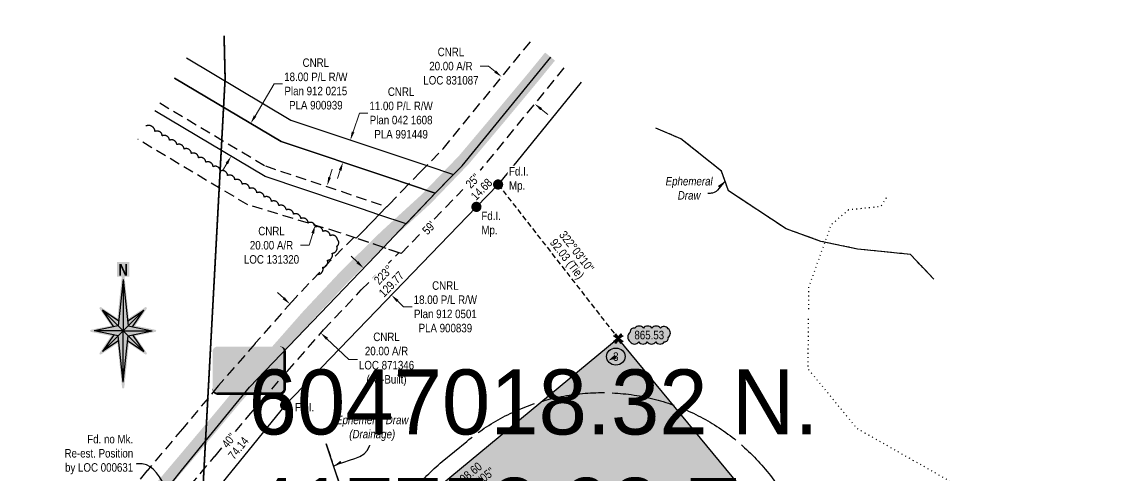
# Model space of a CAD drawing. Extents: x 414932 to 422828, y 6042137 to 6047669.
# Drawn here: x 419387 to 420659, y 6047135 to 6047669 of the extents above; entities that cross this region are included whole.
import ezdxf
from ezdxf.enums import TextEntityAlignment as Align

# ---------------------------------------------------------------- set-up
doc = ezdxf.new("R2018")
doc.units = 0
doc.header["$LTSCALE"] = 5
doc.header["$PDSIZE"] = 0.5
for name, pattern in [('0', [1, 1, 0]), ('DASHDOT2', [12.7, 6.35, -3.175, 0, -3.175]), ('foc-ACCESSROAD', [3.75, 2.5, -1.25]), ('foc-BUFFER', [16.75, 15, -1.75]), ('foc-TIELINE', [1.875, 1.25, -0.625]), ('foc-TOPO', [1, 0.2, -0.8]), ('foc-TOPO-ephemeral', [6.25, 3.125, -0.625, 0.625, -0.625, 0.625, -0.625])]:
    doc.linetypes.add(name, pattern=pattern)
doc.layers.get('Defpoints').update_dxf_attribs({"color": 9})
for name, color, linetype in [('AS-ROADS', 254, 'Continuous'), ('AS-WILDLIFE', 131, 'DASHDOT2'), ('AUX-BUFFER', 7, 'foc-BUFFER'), ('CG-NORTH', 7, 'Continuous'), ('DETAIL-T', 7, 'Continuous'), ('F-AR', 190, 'foc-ACCESSROAD'), ('F-RW', 190, 'Continuous'), ('L-BD', 7, 'Continuous'), ('L-BD1', 253, 'Continuous'), ('L-MON', 1, 'Continuous'), ('L-TIE', 7, 'foc-TIELINE'), ('P-ELEVATION', 7, 'Continuous'), ('P-PROPOSED', 10, 'Continuous'), ('P-PROPOSED-H', 21, 'Continuous'), ('T-BUSH', 110, '0'), ('T-DRAW', 143, 'foc-TOPO-ephemeral'), ('T-VEGETATION CHANGE', 104, 'foc-TOPO'), ('T-WATER-T', 170, 'Continuous')]:
    doc.layers.add(name, color=color, linetype=linetype)
doc.layers.add('F-AR-T', color=190, linetype='Continuous', lineweight=9)
doc.layers.add('F-RW-T', color=190, linetype='Continuous', lineweight=9)
doc.styles.add('80', font='ARIALN.TTF', dxfattribs={"height": 10})
doc.styles.add('80CG', font='ARIALN.TTF', dxfattribs={"height": 10})
doc.styles.add('80L', font='ARIALN.TTF', dxfattribs={"height": 10})
doc.styles.add('BOLD', font='ARIALNB.TTF')
doc.styles.add('foc-LtypeFont', font='ARIALN.TTF', dxfattribs={"height": 7.349999999999999})
doc.styles.get("Standard").update_dxf_attribs({"font": 'ARIALN.TTF'})
doc.linetypes.add('foc-TOPO-flowdirection-NOLINE', pattern='A,0,[">",foc-LtypeFont,S=0.3,R=0,X=0,Y=-0.945],-20,[">",foc-LtypeFont,S=0.3,R=0,X=0,Y=-0.945],0', length=20)
doc.dimstyles.new('Compass 5 000', dxfattribs={"dimscale": 5, "dimtxt": 9, "dimasz": 2, "dimexe": 0.2, "dimexo": 0.0625, "dimgap": 0.5, "dimtad": 0, "dimtih": 1, "dimtoh": 1, "dimzin": 0, "dimdsep": 46, "dimtxsty": '80CG', "dimcen": 0.1, "dimse1": 1, "dimse2": 1, "dimclrd": 256, "dimclrt": 256, "dimaunit": 1, "dimadec": 4, "dimazin": 0, "dimtfac": 0.06, "dimtofl": 0, "dimtmove": 0, "dimatfit": 1, "dimfxl": 0.2, "dimtolj": 1, "dimtzin": 0, "dimlwd": -1, "dimarcsym": 0})

# ---------------------------------------------------------------- blocks, each defined once
blk = doc.blocks.new('TEMP')
h = blk.add_hatch(color=255)
h.dxf.hatch_style = 1
h.paths.add_polyline_path([(-5.274161e-10, 0.2514284397220763), (-0.6656854269836912, 1.152061669657268), (-0.6656854269836914, 0.6656854303339061), (-1.152061663105632, 0.6656854303339061), (-0.2514284404497629, 5.273253e-10), (-1.152061661774314, -0.665685419564579), (-0.6656854224511335, -0.6656854195645793), (-0.6656854224511335, -1.152061655686338), (-5.273251e-10, -0.2514284436956587), (0.6656854183820542, -1.152061663420681), (0.6656854183820542, -0.6656854208922597), (1.152061656810019, -0.6656854053035205), (0.2514284429676993, 5.273253e-10), (1.152061671303363, 0.6656854258011663), (0.6656854287749412, 0.6656854258011663), (0.6656854131859291, 1.15206166422904)])
h.paths.add_polyline_path([(0.5656854229146121, 0.8485281473411305), (0.5656854319800914, 0.5656854258011663), (0.8485281444547581, 0.5656854258011663), (0.0831890339399251, 0), (0.8485281399220186, -0.5656854150320215), (0.5656854183820542, -0.5656854240973189), (0.5656854183820542, -0.8485281365719859), (0, -0.08318903609469999), (-0.5656854224511337, -0.8485281320390644), (-0.5656854224511337, -0.5656854195645792), (-0.8485281349258001, -0.5656854195645794), (-0.0831890328488955, 0), (-0.8485281394583584, 0.5656854303339058), (-0.5656854269836913, 0.5656854303339061), (-0.5656854269836913, 0.8485281428085727), (0, 0.0831890306941206)], flags=16)
h = blk.add_hatch(color=1)
h.dxf.hatch_style = 1
h.paths.add_polyline_path([(0, 0.0831890306941205), (-0.5656854269836911, 0.8485281428085727), (-0.5656854269836912, 0.5656854303339061), (-0.8485281394583578, 0.5656854303339061), (-0.0831890328488953, -1e-16), (-0.8485281349258001, -0.5656854195645793), (-0.5656854224511337, -0.5656854195645793), (-0.5656854224511337, -0.848528132039064), (0, -0.08318903609469999), (0.5656854183820542, -0.8485281365719856), (0.5656854183820542, -0.5656854240973191), (0.8485281399220184, -0.5656854150320213), (0.0831890339399251, -1e-16), (0.8485281444547581, 0.5656854258011663), (0.5656854319800914, 0.5656854258011663), (0.5656854229146121, 0.8485281473411308)])
at = {"color": 1}
for p, q in [((-0.0831890328488953, 0), (0.0831890339399252, 0)), ((0, 0.0831890306941205), (0, -0.08318903609469999))]:
    blk.add_line(p, q, dxfattribs=at)
at = {"color": 255, "flags": 128}
blk.add_lwpolyline([(-0.251428440449763, 5.27325e-10), (-1.152061663105632, 0.6656854303339061), (-0.6656854269836914, 0.6656854303339061), (-0.6656854269836914, 1.152061669657268), (-5.274159999999999e-10, 0.2514284397220763), (0.6656854131859291, 1.15206166422904), (0.6656854287749412, 0.6656854258011663), (1.152061671303363, 0.6656854258011663), (0.2514284429676991, 5.27325e-10), (1.152061656810019, -0.6656854053035204), (0.6656854183820542, -0.6656854208922596), (0.6656854183820542, -1.152061663420681), (-5.27325e-10, -0.2514284436956586), (-0.6656854224511335, -1.152061655686338), (-0.6656854224511335, -0.6656854195645793), (-1.152061661774314, -0.6656854195645793)], close=True, dxfattribs=at)
at = {"color": 1, "flags": 128}
blk.add_lwpolyline([(-0.0831890328488953, 0), (-0.8485281394583578, 0.5656854303339061), (-0.5656854269836913, 0.5656854303339061), (-0.5656854269836913, 0.8485281428085727), (0, 0.0831890306941205), (0.5656854229146121, 0.8485281473411305), (0.5656854319800914, 0.5656854258011663), (0.8485281444547581, 0.5656854258011663), (0.0831890339399252, 0), (0.8485281399220184, -0.5656854150320214), (0.5656854183820542, -0.5656854240973189), (0.5656854183820542, -0.8485281365719856), (0, -0.08318903609469999), (-0.5656854224511335, -0.848528132039064), (-0.5656854224511335, -0.5656854195645792), (-0.8485281349258001, -0.5656854195645792)], close=True, dxfattribs=at)
blk = doc.blocks.new('fdia')
at = {"color": 255, "const_width": 1}
blk.add_lwpolyline([(-0.5, 0, 1), (0.5, 0, 1)], format="xyb", close=True, dxfattribs=at)
blk = doc.blocks.new('Fdiaa')
blk.add_blockref('fdia', (0, 0))
blk = doc.blocks.new('fdib')
at = {"color": 1, "const_width": 1.6}
blk.add_lwpolyline([(-0.3999999999996362, 0, 0.9999999999999998), (0.3999999999996362, 0, 1)], format="xyb", close=True, dxfattribs=at)
at = {"color": 1}
blk.add_circle((0, 0), 0.8, dxfattribs=at)
blk = doc.blocks.new('Fdibb')
blk.add_blockref('fdib', (0, 0))
blk = doc.blocks.new('fdicc')
for name in ['Fdibb', 'Fdiaa']:
    blk.add_blockref(name, (0, 0))
blk = doc.blocks.new('FDI')
blk.add_blockref('fdicc', (0, 0))
blk = doc.blocks.new('*D72')
at = {"layer": 'Defpoints', "color": 0, "transparency": 16777216}
for p in [(419773.4181863139, 6047529.41523218), (419774.6299030364, 6047529.009681206), (419765.8865277614, 6047502.885976152)]:
    blk.add_point(p, dxfattribs=at)
at = {"layer": 'F-RW-T', "transparency": 16777216}
for p, q in [((419776.5920509074, 6047538.898194984), (419784.0642993141, 6047561.223991065)), ((419784.0642993141, 6047561.223991065), (419794.0642993145, 6047561.223991066)), ((419761.5009464454, 6047493.808564322), (419758.3270818521, 6047484.325601518))]:
    blk.add_line(p, q, dxfattribs=at)
for points in [[(419775.0115571069, 6047539.427172416), (419778.1725447082, 6047538.369217552), (419773.4181863139, 6047529.41523218)], [(419759.9204526448, 6047494.337541754), (419763.0814402462, 6047493.279586891), (419764.6748110389, 6047503.291527126)]]:
    blk.add_solid(points, dxfattribs=at)
at = {"layer": 'F-RW-T', "transparency": 16777216, "insert": (419833.1502474728, 6047561.223991065), "char_height": 10, "attachment_point": 5, "style": '80CG'}
blk.add_mtext('\\A1;CNRL\\P11.00 P/L R/W\\PPlan 042 1608\\PPLA 991449', dxfattribs=at)
blk = doc.blocks.new('*D73')
at = {"layer": 'Defpoints', "color": 0, "transparency": 16777216}
for p in [(419706.3277338177, 6047487.945324145), (419692.2400829056, 6047441.275532937), (419732.0555271143, 6047429.256921659)]:
    blk.add_point(p, dxfattribs=at)
at = {"layer": 'F-AR-T', "transparency": 16777216}
for p, q in [((419749.0329715293, 6047485.500066173), (419751.9227650324, 6047495.073419479)), ((419729.1657336114, 6047419.683568355), (419724.9143893335, 6047405.599648257)), ((419724.9143893335, 6047405.599648257), (419714.9143893335, 6047405.599648257))]:
    blk.add_line(p, q, dxfattribs=at)
for points in [[(419747.437412645, 6047485.981698425), (419750.6285304136, 6047485.018433923), (419746.1431780264, 6047475.926712868)], [(419727.5701747271, 6047420.165200606), (419730.7612924958, 6047419.201936104), (419732.0555271143, 6047429.256921659)]]:
    blk.add_solid(points, dxfattribs=at)
at = {"layer": 'F-AR-T', "transparency": 16777216, "insert": (419680.6238027026, 6047405.599648258), "char_height": 10, "attachment_point": 5, "style": '80CG'}
blk.add_mtext('\\A1;CNRL\\P20.00 A/R\\PLOC 131320', dxfattribs=at)
blk = doc.blocks.new('*D74')
at = {"layer": 'Defpoints', "color": 0, "transparency": 16777216}
for p in [(419656.1029263381, 6047548.983475639), (419662.2769081225, 6047545.309822474), (419639.2509306939, 6047506.61211236)]:
    blk.add_point(p, dxfattribs=at)
at = {"layer": 'F-RW-T', "transparency": 16777216}
for p, q in [((419661.216391765, 6047557.577221698), (419683.7123946631, 6047595.384250807)), ((419683.7123946631, 6047595.384250807), (419693.7123946636, 6047595.384250807)), ((419627.9634834821, 6047501.692019465), (419622.8500180552, 6047493.098273407))]:
    blk.add_line(p, q, dxfattribs=at)
for points in [[(419659.7841007556, 6047558.429465936), (419662.648682775, 6047556.72497746), (419656.1029263381, 6047548.983475639)], [(419626.5311924727, 6047502.544263703), (419629.3957744921, 6047500.839775227), (419633.0769489096, 6047510.285765524)]]:
    blk.add_solid(points, dxfattribs=at)
at = {"layer": 'F-RW-T', "transparency": 16777216, "insert": (419732.7983428212, 6047595.384250806), "char_height": 10, "attachment_point": 5, "style": '80CG'}
blk.add_mtext('\\A1;CNRL\\P18.00 P/L R/W\\PPlan 912 0215\\PPLA 900939', dxfattribs=at)
blk = doc.blocks.new('*D75')
at = {"layer": 'Defpoints', "color": 0, "transparency": 16777216}
for p in [(419702.16070528, 6047336.433974307), (419738.5109412381, 6047302.332128255), (419738.6226243246, 6047302.451174788)]:
    blk.add_point(p, dxfattribs=at)
at = {"layer": 'F-AR-T', "transparency": 16777216}
for p, q in [((419694.9793692655, 6047343.394941067), (419687.686350164, 6047350.236861294)), ((419745.9156434257, 6047295.609254561), (419771.7051766175, 6047271.414894676)), ((419771.7051766175, 6047271.414894676), (419781.7051766175, 6047271.414894676))]:
    blk.add_line(p, q, dxfattribs=at)
for points in [[(419696.1196893035, 6047344.610444251), (419693.8390492275, 6047342.179437883), (419702.2723883665, 6047336.553020841)], [(419747.0559634636, 6047296.824757745), (419744.7753233877, 6047294.393751377), (419738.6226243246, 6047302.451174788)]]:
    blk.add_solid(points, dxfattribs=at)
at = {"layer": 'F-AR-T', "transparency": 16777216, "insert": (419816.0059951711, 6047271.414894676), "char_height": 10, "width": 428.2722588939465, "attachment_point": 5, "style": '80CG'}
blk.add_mtext('\\A1;CNRL\\P20.00 A/R\\PLOC 871346\\P(As-Built)', dxfattribs=at)
blk = doc.blocks.new('*D76')
at = {"layer": 'Defpoints', "color": 0, "transparency": 16777216}
for p in [(419951.5820538574, 6047603.721024491), (419954.7892294261, 6047607.650085244), (419993.505852059, 6047576.046856382)]:
    blk.add_point(p, dxfattribs=at)
at = {"layer": 'F-AR-T', "transparency": 16777216}
for p, q in [((419936.0884030131, 6047616.36803139), (419926.0884030131, 6047616.36803139)), ((419943.8352284352, 6047610.04452794), (419936.0884030131, 6047616.36803139)), ((419998.0455019125, 6047565.794292178), (420005.7923273351, 6047559.470788728))]:
    blk.add_line(p, q, dxfattribs=at)
for points in [[(419944.889145677, 6047611.335665511), (419942.7813111935, 6047608.75339037), (419951.5820538574, 6047603.721024491)], [(419999.0994191542, 6047567.085429749), (419996.9915846707, 6047564.503154607), (419990.2986764903, 6047572.117795628)]]:
    blk.add_solid(points, dxfattribs=at)
at = {"layer": 'F-AR-T', "transparency": 16777216, "insert": (419891.7875844594, 6047616.36803139), "char_height": 10, "attachment_point": 5, "style": '80CG'}
blk.add_mtext('\\A1;CNRL\\P20.00 A/R\\PLOC 831087', dxfattribs=at)
blk = doc.blocks.new('*D77')
at = {"layer": 'Defpoints', "color": 0, "transparency": 16777216}
for p in [(419783.7083251388, 6047373.37878274), (419821.7638332671, 6047347.07684271), (419816.5492543583, 6047341.675194873)]:
    blk.add_point(p, dxfattribs=at)
at = {"layer": 'F-RW-T', "transparency": 16777216}
for p, q in [((419781.7283535553, 6047385.725820647), (419774.5338030634, 6047392.671210716)), ((419828.958383759, 6047340.131452641), (419836.1529342509, 6047333.186062571)), ((419836.1529342509, 6047333.186062571), (419846.1529342509, 6047333.186062572))]:
    blk.add_line(p, q, dxfattribs=at)
for points in [[(419782.885918567, 6047386.924912395), (419780.5707885437, 6047384.526728898), (419788.9229040472, 6047378.780430578)], [(419830.1159487707, 6047341.33054439), (419827.8008187474, 6047338.932360892), (419821.7638332671, 6047347.07684271)]]:
    blk.add_solid(points, dxfattribs=at)
at = {"layer": 'F-RW-T', "transparency": 16777216, "insert": (419885.2388824085, 6047333.186062571), "char_height": 10, "attachment_point": 5, "style": '80CG'}
blk.add_mtext('\\A1;CNRL\\P18.00 P/L R/W\\PPlan 912 0501\\PPLA 900839', dxfattribs=at)
blk = doc.blocks.new('NORTH')
h = blk.add_hatch(color=141)
h.dxf.hatch_style = 1
edge = h.paths.add_edge_path()
edge.add_line((-2.491826417608756, 97.79764166632559), (-11.33110282728876, 97.79764166632559))
edge.add_line((-11.33110282728876, 97.79764166632559), (-11.33110282728876, 124.5108430137709))
edge.add_line((-11.33110282728876, 124.5108430137709), (11.39352990136058, 124.5108430137709))
edge.add_line((11.39352990136058, 124.5108430137709), (11.39352990136058, 97.79764166632559))
edge.add_line((11.39352990136058, 97.79764166632559), (2.491826417608753, 97.79764166632559))
edge.add_line((2.491826417608753, 97.79764166632559), (10.37750138339402, 22.7704560742972))
edge.add_line((10.37750138339402, 22.7704560742972), (39.92203399470885, 42.69849494675881))
edge.add_arc((41.04041980165037, 41.04041980164875), 1.999999999999999, -34.00000000000517, 124.00000000000111, ccw=False)
edge.add_line((42.69849494676036, 39.92203399470711), (22.00406355378607, 9.241277745924236))
edge.add_line((22.00406355378607, 9.241277745924236), (58.2739075855486, 1.960886155649267))
edge.add_arc((57.88030183790379, -1.018906841307665e-12), 1.999999999999997, -78.64993825518172, 78.64993825517888, ccw=False)
edge.add_line((58.27390758554851, -1.960886155651323), (22.00406355378518, -9.24127774592482))
edge.add_line((22.00406355378518, -9.24127774592482), (42.69849494675569, -39.92203399470677))
edge.add_arc((41.04041980164563, -41.04041980164828), 1.999999999999995, -124.0000000000046, 34.00000000000102, ccw=False)
edge.add_line((39.922033994704, -42.69849494675827), (10.37750138339402, -22.77045607429739))
edge.add_line((10.37750138339402, -22.77045607429739), (1.989043790736552, -102.5812988196396))
edge.add_arc((9.224476449245426e-15, -102.3722418931042), 2.000000000000001, 185.9999999999985, 353.99999999999864, ccw=False)
edge.add_line((-1.989043790736544, -102.5812988196395), (-10.37750138339407, -22.77045607429672))
edge.add_line((-10.37750138339407, -22.77045607429672), (-39.92203399470549, -42.69849494675363))
edge.add_arc((-41.04041980164693, -41.04041980164351), 1.999999999999998, 145.9999999999955, 303.9999999999981, ccw=False)
edge.add_line((-42.69849494675693, -39.92203399470188), (-22.00406355378651, -9.24127774592452))
edge.add_line((-22.00406355378651, -9.241277745924519), (-58.27390758554856, -1.960886155651306))
edge.add_arc((-57.88030183790382, -9.995419635864475e-13), 2.000000000000002, 101.35006174482157, 258.6499382551812, ccw=False)
edge.add_line((-58.27390758554866, 1.960886155649287), (-22.00406355378779, 9.241277745923886))
edge.add_line((-22.00406355378779, 9.241277745923886), (-42.69849494675572, 39.9220339947068))
edge.add_arc((-41.04041980164558, 41.04041980164821), 2.000000000000002, 55.999999999995225, 213.9999999999969, ccw=False)
edge.add_line((-39.92203399470394, 42.6984949467582), (-10.37750138339407, 22.77045607429753))
edge.add_line((-10.37750138339407, 22.77045607429753), (-2.491826417608756, 97.79764166632557))
at = {"linetype": 'Continuous'}
for points in [[(0, 92.80546965959776), (-8.826541068045046, 8.826541068045172), (1.1937e-12, -2.3874e-12)], [(-37.3345841318361, 37.33458413183729), (-16.99915135460746, 7.18606521849972), (-8.826541068044788, 8.826541068045172)], [(37.3345841318374, 37.33458413183729), (7.915829427503197, 17.49138352886467), (8.826541068045024, 8.826541068045172)], [(0, 0), (-52.79907522481363, 0), (-8.826541068045513, -8.826541068044662)], [(8.826541068045024, 8.826541068045172), (0, 0), (52.79907522480353, 0)], [(8.826541068045024, -8.826541068045001), (0, 0), (0, -92.80546965959995)], [(-7.915829427502984, -17.4913835288645), (-8.826541068045046, -8.826541068045001), (-37.33458413183729, -37.33458413183472)], [(16.99915135460456, -7.186065218500572), (8.826541068044662, -8.826541068045001), (37.33458413183716, -37.33458413183968)]]:
    blk.add_hatch(color=14, dxfattribs=at).paths.add_polyline_path(points)
at = {"color": 14, "linetype": 'Continuous'}
for p, q in [((0, 92.80546965959776), (-8.826541068045046, 8.826541068045172)), ((0, 92.80546965959776), (0, 0)), ((0, 92.80546965959776), (8.826541068045024, 8.826541068045172)), ((0, 0), (-37.3345841318361, 37.33458413183729)), ((-16.99915135460746, 7.18606521849972), (-37.3345841318361, 37.33458413183729)), ((-7.915829427502984, 17.49138352886467), (-37.33458413183729, 37.33458413183968)), ((0, 0), (37.33458413183727, 37.33458413183729)), ((7.915829427502962, 17.49138352886467), (37.33458413183727, 37.33458413183729)), ((16.99915135460516, 7.186065218500232), (37.33458413183968, 37.33458413183729)), ((-8.826541068045046, 8.826541068045172), (-52.79907522480383, 0)), ((0, 0), (-52.79907522480383, 0)), ((0, 0), (-37.33458413183729, -37.33458413183472)), ((0, 0), (37.33458413183486, -37.33458413183712)), ((0, -92.80546965959756), (0, 0)), ((0, 0), (52.79907522480378, 0)), ((8.826541068045024, 8.826541068045172), (52.79907522480378, 0)), ((-8.826541068045046, -8.826541068045001), (-52.79907522480527, -1.5348e-12)), ((-16.99915135460554, -7.186065218500402), (-37.33458413183968, -37.33458413183712)), ((-7.915829427502984, -17.4913835288645), (-37.33458413183729, -37.33458413183472)), ((0, -92.80546965959756), (-8.826541068045046, -8.826541068045001)), ((0, -92.80546965959756), (8.826541068045024, -8.826541068045001)), ((7.915829427502962, -17.4913835288645), (37.33458413183727, -37.33458413183968)), ((8.826541068045024, -8.826541068045001), (52.79907522480524, -1.5348e-12)), ((16.86362785564083, -6.985143368618993), (16.99915135460565, -7.186065218500402)), ((16.99915135460446, -7.186065218500572), (37.33458413183727, -37.33458413183968))]:
    blk.add_line(p, q, dxfattribs=at)
at = {"color": 14, "style": 'BOLD'}
blk.add_text('N', height=21.09375, dxfattribs=at).set_placement((0, 110.5952858925737), align=Align.MIDDLE_CENTER)
blk = doc.blocks.new('*U54')
at = {"layer": 'P-ELEVATION'}
h = blk.add_hatch(color=111, dxfattribs=at)
h.dxf.hatch_style = 1
edge = h.paths.add_edge_path()
edge.add_arc((-17.35, -4.498962302481988), 6.103872947518012, 215.000000049745, 324.9999999502549)
edge.add_arc((-7.350000000000001, -4.498962302481988), 6.103872947518012, 215.000000049745, 324.9999999502549)
edge.add_arc((2.649999999999997, -4.49896230248199), 6.103872947518009, 215.000000049745, 324.9999999502549)
edge.add_arc((12.65, -4.498962302481988), 6.103872947518014, 215.000000049745, 324.9999999502549)
edge.add_arc((18.14445002031546, -3.704512282166537), 4.323851935097695, 263.4336304121956, 373.4336303127054)
edge.add_arc((18.84896230248199, 2.299999999999989), 6.103872947518012, 305.0000000497451, 414.999999950255)
edge.add_arc((17.45492736117374, 4.39403494130825), 5.692659225855938, 30.69553108923699, 140.6955309897469)
edge.add_arc((8.050000000000013, 4.498962302481985), 6.103872947518018, 35.00000004974505, 144.999999950255)
edge.add_arc((-1.949999999999989, 4.498962302481991), 6.103872947518007, 35.00000004974505, 144.999999950255)
edge.add_arc((-11.94999999999999, 4.498962302481985), 6.103872947518018, 35.00000004974505, 144.999999950255)
edge.add_arc((-18.03952265914172, 3.809439643340282), 4.329879412592375, 75.42607878984403, 185.4260786903539)
edge.add_arc((-18.35881702482946, -2.29999999999999), 6.958415160170545, 125.000000049745, 234.9999999502549)
at = {"color": 240, "flags": 128}
blk.add_lwpolyline([(-22.35, -8, 0.52056705), (-12.35, -8, 0.52056705), (-2.350000000000001, -8, 0.52056705), (7.649999999999995, -8, 0.52056705), (17.65, -8, 0.52056705), (22.35, -2.70000000000001, 0.52056705), (22.35, 7.29999999999999, 0.52056705), (13.05000000000002, 8, 0.52056705), (3.050000000000008, 8, 0.52056705), (-6.949999999999985, 8, 0.52056705), (-16.95, 8, 0.52056705), (-22.35, 3.40000000000002, 0.52056705)], format="xyb", close=True, dxfattribs=at)
at = {"layer": 'P-ELEVATION', "color": 240, "flags": 128}
blk.add_lwpolyline([(0, 0, 12.5, 0, 0), (-14.52725158701851, 4.388930906507408, 0, 0, 0)], format="xyseb", dxfattribs=at)
at = {"layer": 'P-ELEVATION', "color": 240, "style": '80'}
blk.add_attdef('ELEVATION', text='', height=10, dxfattribs=at).set_placement((0, 0), align=Align.MIDDLE_CENTER)
blk = doc.blocks.new('Induction_Bend_No')
at = {"layer": 'P-ELEVATION'}
h = blk.add_hatch(color=111, dxfattribs=at)
h.dxf.hatch_style = 1
edge = h.paths.add_edge_path()
edge.add_ellipse((0, 0), major_axis=(-10.94338366431845, 0), ratio=0.9137941524069553, start_angle=0, end_angle=360)
at = {"layer": 'P-ELEVATION', "color": 7, "flags": 128}
blk.add_lwpolyline([(0, 0, 5, 0, 0), (-8.542808240715885, -4.542353181251372, 0, 0, 0)], format="xyseb", dxfattribs=at)
at = {"layer": 'P-ELEVATION', "color": 7}
blk.add_ellipse((0, 0), major_axis=(-10.94338366431845, 0), ratio=0.9137941524069553, dxfattribs=at)
at = {"layer": 'P-ELEVATION', "style": '80'}
blk.add_attdef('BEND', text='', height=10, dxfattribs=at).set_placement((0, 0), align=Align.MIDDLE_CENTER)
blk = doc.blocks.new('*U83')
h = blk.add_hatch(color=254)
edge = h.paths.add_edge_path()
edge.add_line((-36.49999999999998, -28.5), (36.49999999999998, -28.5))
edge.add_arc((36.49999999999999, -22.49999999999999), 6.000000000000007, 269.9999999999999, 359.9999999999999)
edge.add_line((42.49999999999999, -22.5), (42.49999999999999, 21))
edge.add_arc((36.49999999999999, 20.99999999999999), 6.000000000000007, 6.785183320455494e-14, 90.00000000000007)
edge.add_line((36.49999999999998, 27), (-36.49999999999998, 27))
edge.add_arc((-36.49999999999999, 20.99999999999999), 6.000000000000007, 89.99999999999993, 179.9999999999999)
edge.add_line((-42.49999999999999, 21), (-42.49999999999999, -22.5))
edge.add_arc((-36.49999999999999, -22.49999999999999), 6.000000000000007, 180, 270.0000000000001)
at = {"color": 1, "flags": 128}
blk.add_lwpolyline([(-36.49999999999998, -28.5, 3, 3, 0), (36.49999999999998, -28.5, 3, 3, 0.4142135623730951), (42.49999999999999, -22.5, 3, 3, 0), (42.49999999999999, 21, 3, 0, 0.4142135623730951), (36.49999999999998, 27, 0, 0, 0), (-36.49999999999998, 27, 0, 0, 0.4142135623730951), (-42.49999999999999, 21, 0, 0, 0), (-42.49999999999999, -22.5, 0, 3, 0.4142135623730951)], format="xyseb", close=True, dxfattribs=at)
blk.add_lwpolyline([(-5.140310091657922, -25.80030522158973, 0, 9.999999999999998, 0), (0, 0, 4.999999999999999, 4.999999999999999, 0)], format="xyseb", dxfattribs=at)
at = {"color": 1, "lineweight": 30, "flags": 104}
blk.add_attdef('ENTER_TEXT', text='', height=10, dxfattribs=at).set_placement((-0.3478854024556668, 0.003410641200545683), align=Align.MIDDLE_CENTER)

msp = doc.modelspace()

# ---------------------------------------------------------------- hatches: boundary and pattern name
at = {"layer": 'P-PROPOSED-H'}
h = msp.add_hatch(color=256, dxfattribs=at)
h.dxf.hatch_style = 1
h.paths.add_polyline_path([(420088.7396675335, 6047295.807321934), (419706.2544421682, 6046979.58642778), (420081.0701444978, 6046526.227807181), (420498.683807502, 6046799.959072609)])

# ---------------------------------------------------------------- linework, layer by layer
at = {"layer": 'AS-ROADS', "const_width": 14.99319000000001, "flags": 128}
msp.add_lwpolyline([(419394.0053120723, 6046898.962898267), (419404.2823002298, 6046913.012390265), (419440.7423002311, 6046968.807390313), (419474.2023002298, 6047022.057390291), (419513.3623002299, 6047075.857390269), (419553.1998002299, 6047124.209890272), (419594.9748002323, 6047173.619890288), (419637.2123002311, 6047224.224890288), (419680.2423002298, 6047273.767390268), (419723.5123002298, 6047322.867390268), (419768.407300231, 6047370.72239029), (419814.5073002312, 6047416.02489029), (419862.347300231, 6047459.737390289), (419906.8848002311, 6047505.907390287), (419947.9198002297, 6047554.557390292), (419988.3023002296, 6047602.98989027), (420008.4410742459, 6047627.63981018)], dxfattribs=at)
at = {"layer": 'AS-WILDLIFE', "const_width": 1.999087999999999, "flags": 128}
msp.add_lwpolyline([(419624.8142616378, 6047652.235582343), (419626.0273541342, 6047601.928551397), (419576.9871849996, 6046695.729049874)], dxfattribs=at)
at = {"layer": 'AUX-BUFFER', "color": 251, "linetype": 'foc-BUFFER', "flags": 128}
msp.add_lwpolyline([(420390.8722689655, 6046951.772273684, -0.3236200298629205), (420317.2995542223, 6046668.357423869), (420288.4109420344, 6046644.473670509, -0.4323696976629583), (419927.1600606381, 6046689.995196016), (419838.7509049724, 6046811.440970593, -0.3962875670202531), (419881.5517418121, 6047151.100940842), (419910.4403540011, 6047174.984694177, -0.4323696974734451), (420271.6912352787, 6047129.463168606), (420360.1003909434, 6047008.01739405, -0.03470180445711685), (420378.4994768164, 6046978.662433975, -0.03470180445711685)], format="xyb", dxfattribs=at)
at = {"layer": 'F-AR'}
for points in [[(420024.7518229586, 6047614.325830568), (419919.9323571047, 6047485.913062076), (419833.1616236939, 6047395.949163008), (419812.2402687922, 6047403.100483126), (419780.4329383226, 6047413.970979454), (419792.517329498, 6047426.458514898), (419799.5374229321, 6047433.713185751), (419818.951222792, 6047453.774381666), (419834.3652845615, 6047469.61793304), (419855.6997029473, 6047491.547484341), (419882.5236765039, 6047519.118683784), (419986.0352114495, 6047645.929050349)], [(419549.0110523691, 6047573.03070837), (419673.5599048499, 6047498.926889883), (419816.3404034559, 6047451.076498793), (419796.9266035956, 6047431.01530287), (419789.9065101621, 6047423.760632023), (419780.4329125053, 6047413.970988089), (419759.9580786821, 6047420.834312609), (419652.6058850462, 6047453.239433549), (419523.4565536198, 6047530.080304868)]]:
    msp.add_lwpolyline(points, dxfattribs=at)
msp.add_lwpolyline([(419572.3847250516, 6047108.197581196), (419614.0571256388, 6047157.486230227, 0.001586724391934999), (419614.1591392065, 6047157.607667833), (419656.2393271747, 6047208.02419134), (419699.04933255, 6047257.313400983), (419742.0026634278, 6047306.054065336), (419786.2841790414, 6047353.255132942), (419830.6154441262, 6047396.819495982), (419777.6983849877, 6047414.887623123), (419750.8925282762, 6047388.545490296, 0.01015730976812958), (419750.1830665185, 6047387.819391068), (419705.2880665172, 6047339.964391044, 0.007782457585379579), (419704.7647656554, 6047339.388893753), (419661.494765655, 6047290.28889375, 0.001800609522623108), (419661.3762579689, 6047290.153438583), (419618.3462579706, 6047240.610938603, 0.004912129969822395), (419618.0279612562, 6047240.237112748), (419575.8412753526, 6047189.692993416), (419534.1174748231, 6047140.343550331, 0.0031796373812401), (419533.913827654, 6047140.099553325), (419494.0763276541, 6047091.747053326, 0.01498852092256186)], format="xyb", dxfattribs=at)
at = {"layer": 'F-RW'}
for points in [[(419398.9209617051, 6046893.503196847), (419400.8919128022, 6046895.930468715), (419480.9841123209, 6047024.654140304), (419542.7218585675, 6047100.834923195), (419574.8751211262, 6047140.510304654), (419654.5927026788, 6047238.879153405), (419812.2402687922, 6047403.100483126), (419831.3815703957, 6047423.039509667), (419865.8008925952, 6047459.088364636), (419887.1562312308, 6047481.019347108), (419904.9060600972, 6047499.247778411), (420009.2139398552, 6047627.008942949)], [(419580.5333836055, 6047626.011471529), (419703.4146819937, 6047552.844791946), (419842.1074081691, 6047506.425551252), (419863.2853719775, 6047499.337691651), (419894.7419002611, 6047488.809554423), (419873.3865616254, 6047466.878571951), (419841.9509535917, 6047477.408140354), (419821.0115353171, 6047484.421410194), (419691.9579835302, 6047527.648938396), (419566.4446882048, 6047602.332073309)], [(419566.4446882048, 6047602.332073309), (419691.9579835302, 6047527.648938396), (419821.0115353171, 6047484.421410194), (419841.9509535917, 6047477.408140354), (419873.3865616254, 6047466.878571951), (419838.9672394259, 6047430.82971698), (419807.1230919635, 6047441.503393064), (419786.5352636609, 6047448.406270484), (419762.8306290738, 6047456.354978434), (419673.2452851508, 6047486.385315879), (419543.4192694759, 6047563.632389357)], [(420045.2104786765, 6047597.626037694), (419947.3298002299, 6047477.147390291), (419921.782300231, 6047450.824890289), (419696.6623002297, 6047217.487390263), (419696.6623002297, 6047217.487390263), (419525.7073002312, 6047007.08239029), (419525.7073002312, 6047007.08239029), (419445.5148002297, 6046878.40239029), (419429.853515548, 6046859.147105403)]]:
    msp.add_lwpolyline(points, dxfattribs=at)
at = {"layer": 'L-TIE', "flags": 128}
msp.add_lwpolyline([(419947.3298002299, 6047477.147390291), (420088.7396675335, 6047295.807321934)], dxfattribs=at)
at = {"layer": 'P-PROPOSED', "flags": 128}
msp.add_lwpolyline([(420088.7396675335, 6047295.807321934), (419706.2544421682, 6046979.58642778), (420081.0701444978, 6046526.227807181), (420498.683807502, 6046799.959072609)], close=True, dxfattribs=at)
at = {"layer": 'T-BUSH', "flags": 128}
msp.add_lwpolyline([(419735.2967798776, 6047371.423716581, 0.52056705), (419740.8512009354, 6047379.733784421, 0.52056705), (419746.4056219931, 6047388.043852259, 0.52056705), (419751.9600430509, 6047396.353920103, 0.52056705), (419757.5144641089, 6047404.663987946, 0.52056705), (419758.3414893232, 6047411.886223433, 0.52056705), (419749.7135494272, 6047416.932754317, 0.52056705), (419741.0856095314, 6047421.979285197, 0.52056705), (419732.4576696354, 6047427.025816082, 0.52056705), (419723.8297297395, 6047432.072346965, 0.52056705), (419715.2017898437, 6047437.118877841, 0.52056705), (419706.5738499478, 6047442.165408725, 0.52056705), (419697.9459100519, 6047447.211939608, 0.52056705), (419689.317970156, 6047452.258470488, 0.52056705), (419680.6900302602, 6047457.305001372, 0.52056705), (419672.0620903641, 6047462.351532259, 0.52056705), (419663.4341504682, 6047467.398063139, 0.52056705), (419654.8062105723, 6047472.444594024, 0.52056705), (419646.1782706765, 6047477.491124906, 0.52056705), (419637.5719756839, 6047482.574017238, 0.52056705), (419629.0226475509, 6047487.752608676, 0.52056705), (419620.4733194179, 6047492.931200108, 0.52056705), (419611.9239912846, 6047498.109791551, 0.52056705), (419603.3746631519, 6047503.288382984, 0.52056705), (419594.8253350185, 6047508.466974424, 0.52056705), (419586.2760068856, 6047513.645565861, 0.52056705), (419577.7266787523, 6047518.824157295, 0.52056705), (419569.1773506192, 6047524.002748732, 0.52056705), (419560.6280224861, 6047529.18134017, 0.52056705), (419552.0786943531, 6047534.359931607, 0.52056705), (419543.5293662199, 6047539.538523044, 0.52056705), (419532.8905711577, 6047545.982768965, 0.52056705)], format="xyb", dxfattribs=at)
at = {"layer": 'T-DRAW', "flags": 128}
for points in [[(420460.1648002297, 6047365.737390277), (420432.8348002305, 6047394.72989028), (420370.3423002297, 6047401.219890281), (420327.2223002299, 6047410.237390286), (420286.4948002297, 6047425.032390287), (420218.3423002297, 6047469.637390277), (420210.3673002301, 6047492.759890286), (420162.4123002298, 6047530.762390289), (420133.10480023, 6047543.587390289)], [(419745.00480023, 6047171.989890285), (419761.95730023, 6047121.282390279), (419763.0823002298, 6047084.619890276), (419764.3348002298, 6047048.297390289)]]:
    msp.add_lwpolyline(points, dxfattribs=at)
at = {"layer": 'T-DRAW', "linetype": 'foc-TOPO-flowdirection-NOLINE', "flags": 128}
for points in [[(420460.1648002297, 6047365.737390277), (420432.8348002305, 6047394.72989028), (420370.3423002297, 6047401.219890281), (420327.2223002299, 6047410.237390286), (420286.4948002297, 6047425.032390287), (420218.3423002297, 6047469.637390277), (420210.3673002301, 6047492.759890286), (420162.4123002298, 6047530.762390289), (420133.10480023, 6047543.587390289)], [(419764.3348002298, 6047048.297390289), (419763.0823002298, 6047084.619890276), (419761.95730023, 6047121.282390279), (419745.00480023, 6047171.989890285)]]:
    msp.add_lwpolyline(points, dxfattribs=at)
at = {"layer": 'T-VEGETATION CHANGE', "flags": 128}
for points in [[(420404.0746304989, 6047461.296468342), (420397.7401437232, 6047451.107673982), (420359.6459755477, 6047447.20049159), (420339.1346448461, 6047429.621891953), (420312.7620083774, 6047356.376176318), (420312.4920575499, 6047329.938280004)], [(420312.3813243061, 6047319.093512275), (420311.78476414, 6047260.668813339), (420369.4140986077, 6047190.3534845), (420477.8342175388, 6047128.826525198), (420517.8807145329, 6047061.440652872), (420551.090821178, 6047011.634310469), (420596.9986239391, 6046975.499385312), (420641.9291824632, 6046931.551955929), (420658.5336958718, 6046918.856404003)]]:
    msp.add_lwpolyline(points, dxfattribs=at)

# ---------------------------------------------------------------- block references
for name, p, xscale, yscale, zscale, values in [('*U54', (420125.2380806778, 6047300.051547199), 0.9991200034306381, 0.9991200034306381, 0.9991200034306381, {'ELEVATION': '865.53'}), ('Induction_Bend_No', (420085.8530074492, 6047274.704642454), 0.9995439999999992, 0.9995439999999992, 0.9995439999999992, {'BEND': '3'})]:
    msp.add_blockref(name, p, dxfattribs=dict(xscale=xscale, yscale=yscale, zscale=zscale)).add_auto_attribs(values)
at = {"layer": 'CG-NORTH', "xscale": 0.6497035999999992, "yscale": 0.6497035999999992, "zscale": 0.6497035999999992}
msp.add_blockref('NORTH', (419506.0355324144, 6047304.996667083), dxfattribs=at)
at = {"layer": 'L-MON', "xscale": 4.997719999999997, "yscale": 4.997719999999997, "zscale": 4.997719999999997}
for name, p in [('FDI', (419921.782300231, 6047450.824890289)), ('TEMP', (420088.7396675335, 6047295.807321934)), ('FDI', (419696.6623002297, 6047217.487390263))]:
    msp.add_blockref(name, p, dxfattribs=at)

# ---------------------------------------------------------------- texts
at = {"layer": 'L-BD', "style": '80L'}
for s, rotation, p in [('74.14', 50.90600000003434, (419641.6218772369, 6047167.111334471)), ('198.60', 39.58240000000216, (419912.7084816343, 6047136.307580934)), ("50°25'05''", 39.58240000000216, (419921.7842504258, 6047125.329977822))]:
    msp.add_text(s, height=9.995439999999993, rotation=rotation, dxfattribs=at).set_placement(p, align=Align.MIDDLE)
at = {"layer": 'L-BD1'}
for s, rotation, p in [('14.68', 46.00950660377387, (419927.7986600783, 6047471.491168345)), ('92.03 (Tie)', 307.9472789105665, (420028.5897713022, 6047389.732834585)), ('322°03\'10"', 307.9472789105665, (420039.8218683092, 6047398.491678463)), ('129.77', 46.00950660460001, (419821.7034845705, 6047359.810023784))]:
    msp.add_text(s, height=9.995439999999993, rotation=rotation, dxfattribs=at).set_placement(p, align=Align.MIDDLE_CENTER)
at = {"layer": 'L-MON', "attachment_point": 1, "style": '80L'}
for s, width, gutter_width, insert, char_height in [('Fd.I.\\PMp.', 22.03405747858116, 49.97730000000006, (419927.6323329298, 6047445.23773899), 9.995460000000012), ('Fd.I.', 22.03405747858116, 49.97730000000006, (419708.0401139414, 6047220.202096255), 9.995460000000012), ('\\pxqr;Fd. no Mk.\\PRe-est. Position\\Pby LOC 000631', 80.12483794706682, 49.97719999999999, (419437.6972724356, 6047182.587906411), 9.995439999999993)]:
    msp.add_mtext_dynamic_manual_height_columns(s, width=width, gutter_width=gutter_width, heights=[0], dxfattribs=dict(at, insert=insert, char_height=char_height))
at = {"layer": 'T-WATER-T', "char_height": 9.995439999999993, "attachment_point": 1, "style": '80L'}
for s, width, insert in [('\\pxqc;{\\fArial Narrow|b0|i1|c0|p34;Ephemeral Draw}', 55.49186256858176, (420144.402269319, 6047486.009133433)), ('\\pxqc;{\\fArial Narrow|b0|i1|c0|p34;Ephemeral Draw\\P(Drainage)}', 85.988465777899, (419756.1690121819, 6047205.159201662))]:
    msp.add_mtext_dynamic_manual_height_columns(s, width=width, gutter_width=49.97719999999999, heights=[0], dxfattribs=dict(at, insert=insert))

# ---------------------------------------------------------------- dimensions: what is measured, and where the dimension line sits
at = {"layer": 'F-AR-T'}
dim = msp.add_aligned_dim(p1=(419993.5058520594, 6047576.046856383), p2=(419954.7892294264, 6047607.650085245), distance=5.071833351172215, text='CNRL\\P20.00 A/R\\PLOC 831087', dimstyle='Compass 5 000', dxfattribs=at)
dim.commit()
dim.dimension.update_dxf_attribs({"geometry": '*D76', "text_midpoint": (419891.7875844594, 6047616.36803139)})
for base, p1, p2, angle, text, picture, middle in [((419732.0555271143, 6047429.256921659), (419706.3277338176, 6047487.945324146), (419692.2400829059, 6047441.275532939), 253.2031389167696, 'CNRL\\P20.00 A/R\\PLOC 131320', '*D73', (419680.6238027026, 6047405.599648258)), ((419738.6226243246, 6047302.451174788), (419702.1607052803, 6047336.433974307), (419738.5109412381, 6047302.332128255), 316.82790260227506, 'CNRL\\P20.00 A/R\\PLOC 871346\\P(As-Built)', '*D75', (419816.0059951711, 6047271.414894676))]:
    dim = msp.add_linear_dim(base=base, p1=p1, p2=p2, angle=angle, text=text, dimstyle='Compass 5 000', dxfattribs=at)
    dim.commit()
    dim.dimension.update_dxf_attribs({"geometry": picture, "text_midpoint": middle, "dimtype": 161})
at = {"layer": 'F-RW-T'}
for base, p1, p2, angle, text, picture, middle in [((419656.1029263381, 6047548.983475639), (419639.2509306938, 6047506.612112359), (419662.2769081222, 6047545.309822474), 59.24643603294665, 'CNRL\\P18.00 P/L R/W\\PPlan 912 0215\\PPLA 900939', '*D74', (419732.7983428212, 6047595.384250806)), ((419773.4181863139, 6047529.41523218), (419765.8865277614, 6047502.885976152), (419774.6299030368, 6047529.009681205), 71.49505756231888, 'CNRL\\P11.00 P/L R/W\\PPlan 042 1608\\PPLA 991449', '*D72', (419833.1502474728, 6047561.223991065))]:
    dim = msp.add_linear_dim(base=base, p1=p1, p2=p2, angle=angle, text=text, dimstyle='Compass 5 000', dxfattribs=at)
    dim.commit()
    dim.dimension.update_dxf_attribs({"geometry": picture, "text_midpoint": middle, "dimtype": 161})
dim = msp.add_aligned_dim(p1=(419783.7083251383, 6047373.378782739), p2=(419816.5492543588, 6047341.675194872), distance=7.5079712682431365, text='CNRL\\P18.00 P/L R/W\\PPlan 912 0501\\PPLA 900839', dimstyle='Compass 5 000', dxfattribs=at)
dim.commit()
dim.dimension.update_dxf_attribs({"geometry": '*D77', "text_midpoint": (419885.2388824085, 6047333.186062571)})

# ---------------------------------------------------------------- leaders
at = {"layer": 'L-MON', "path_type": 1}
msp.add_leader([(419577.8731514591, 6047076.202869761), (419523.1945977909, 6047148.483220532), (419521.1505269957, 6047148.227814384)], dimstyle='Compass 5 000', override={"dimgap": 0.5, "dimtad": 0}, dxfattribs=at)
at = {"layer": 'T-WATER-T', "path_type": 1}
for points in [[(420214.3962522682, 6047481.078455363), (420199.4676659358, 6047466.895885882), (420194.2037584979, 6047466.726138056)], [(419753.7787503588, 6047145.745674019), (419796.0542071659, 6047169.599217238), (419796.2793610535, 6047170.499438231)]]:
    msp.add_leader(points, dimstyle='Compass 5 000', override={"dimgap": 0.5, "dimtad": 0}, dxfattribs=at)

# ---------------------------------------------------------------- next in the draw order: texts
at = {"layer": 'L-BD', "insert": (419626.5608654502, 6047179.19034163), "char_height": 9.995439999999993, "width": 16.66129393615279, "attachment_point": 2, "rotation": 50.906, "style": '80L', "bg_fill": 3, "box_fill_scale": 1.15, "bg_fill_color": 256, "bg_fill_true_color": 256, "bg_fill_transparency": 0}
msp.add_mtext("40''", dxfattribs=at)
at = {"layer": 'L-BD1', "char_height": 9.995439999999993, "attachment_point": 2, "bg_fill": 3, "box_fill_scale": 1.15, "bg_fill_color": 256, "bg_fill_true_color": 256, "bg_fill_transparency": 0}
for s, insert, width, rotation in [('25"', (419913.8796979759, 6047484.776461677), 27.1354446157812, 46.00950660376969), ("59'", (419862.1964833545, 6047429.576047519), 14.46584258553887, 46.009506604586484), ('223°', (419808.710165162, 6047374.470042175), 23.86128345866301, 46.009506604586484)]:
    msp.add_mtext(s, dxfattribs=dict(at, insert=insert, width=width, rotation=rotation))
at = {"layer": 'L-MON', "insert": (419960.1431211366, 6047497.63076503), "char_height": 9.999999999999996, "attachment_point": 1, "style": '80L', "bg_fill": 3, "box_fill_scale": 1.15, "bg_fill_color": 256, "bg_fill_true_color": 256, "bg_fill_transparency": 0}
msp.add_mtext_dynamic_manual_height_columns('Fd.I.\\PMp.', width=17.53534047630824, gutter_width=39.77338138645141, heights=[0], dxfattribs=at)

# ---------------------------------------------------------------- next in the draw order: block references
at = {"layer": 'DETAIL-T'}
ref = msp.add_blockref('*U83', (419653.692157308, 6047259.510518067), dxfattribs=at)
lines = msp.add_mtext('6047018.32 N.\\P417753.93 E.\\PElev.= 863.66', dxfattribs={"layer": '0', "color": 1, "insert": (419653.692157308, 6047259.510518067), "char_height": 76.47058860812585, "attachment_point": 1})
ref.add_attrib('ENTER_TEXT', '', (419653.692157308, 6047259.510518067), dxfattribs={"flags": 104}).embed_mtext(lines)
at = {"layer": 'L-MON', "xscale": 4.997719999999997, "yscale": 4.997719999999997, "zscale": 4.997719999999997}
msp.add_blockref('FDI', (419947.3298002299, 6047477.147390291), dxfattribs=at)

doc.saveas('drawing.dxf')
